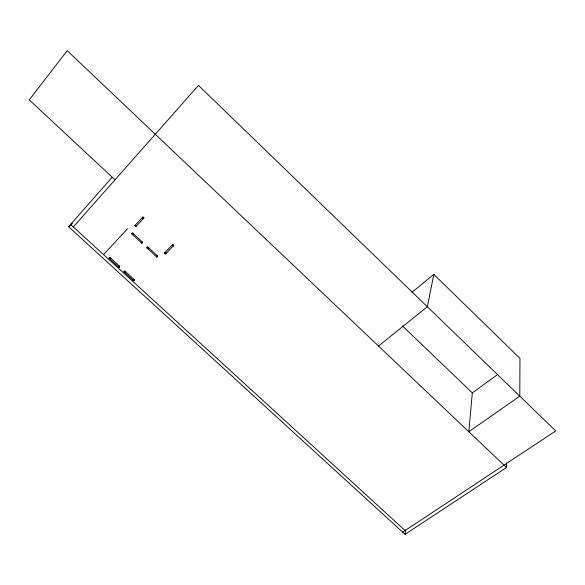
<?xml version="1.0" encoding="UTF-8"?>
<svg xmlns="http://www.w3.org/2000/svg" width="585" height="585" viewBox="0 0 585 585"><rect width="100%" height="100%" fill="white"/><g stroke="black" fill="none" stroke-linecap="round" stroke-linejoin="round"><path stroke-width="0.88" d="M118.462 266.168C119.486 268.23 118.075 264.676 119.223 266.636M125.219 272.076L124.546 272.303L124.371 271.623M125.161 272.076L124.985 271.484L124.451 271.557M124.4 271.608L124.634 272.2L125.161 271.966M132.364 233.444C134.301 233.51 131.398 235.155 132.349 233.393M132.59 234.329L132.173 233.649M133.044 234.029L132.568 233.342M133.226 280.105L133.409 279.71M133.402 279.754L134.199 280.171L133.395 280.42L133.49 279.652L133.256 280.222M135.442 225.576C135.969 224.603 134.864 226.57 136.254 226.044M136.232 226.044C136.005 224.252 136.495 226.87 135.384 225.898M141.256 242.424L142.118 242.57L141.321 242M141.599 241.802C140.378 242.234 142.93 241.408 142.038 242.665M143.544 218.139L142.915 217.554M143.449 218.315C141.797 218.9 144.846 217.43 142.813 217.576M147.215 247.989L147.705 247.477L148.21 247.938M156.297 256.384C157.65 254.987 156.67 258.139 156.422 256.069M156.802 256.852L157.204 256.113L156.4 256.084M112.203 177.189L68.606 226.731L405.061 534.332L506.508 467.503L506.625 462.962M165.182 252.742C167.039 252.822 164.18 254.365 165.153 252.683M173.262 245.737C170.374 245.693 174.111 244.647 173.218 245.729M497.967 374.298L472.307 392.849L468.834 431.759L519.787 396.147L519.963 358.393L433.821 274.372L411.957 292.346M405.061 534.332L405.8 529.908M134.938 225.474L135.194 226.278L136.02 226.475L143.866 218.066L143.61 217.254L142.784 217.057L134.938 225.474L136.02 226.475M433.821 274.372L427.35 306.752L378.48 346.035M164.531 252.903L164.78 253.693L165.606 253.89L173.599 245.715L173.357 244.918L172.524 244.713L164.531 252.903L165.606 253.89M110.177 258.453L109.541 258.446L109.49 257.824M109.395 257.919L110.075 257.7L110.163 258.482M134.023 280.456L133.702 279.608M148.21 248.055L147.72 248.457L147.244 248.106M164.89 253.151C165.145 251.93 164.875 253.693 165.511 253.612M132.115 233.642L132.459 233.349L132.086 233.744M118.404 266.168L118.989 266.043L119.165 266.723M172.48 245.159L172.794 245.042M165.884 253.1L165.782 253.407M172.297 245.561L172.685 246.014M173.299 245.517L173.131 245.195M165.496 252.654L165.796 253.203M156.568 256.778L157.292 256.449M156.305 256.274L156.67 255.879M133.833 280.551L134.199 280.061M73.337 226.958L198.469 85.41L555.75 430.926L402.677 532.153M147.72 248.457L147.939 248.406M125.248 271.981L124.89 272.361M148.122 248.033L147.822 247.492M147.486 248.384L147.925 248.347M124.276 271.915L124.642 271.418M141.614 242.753L142.038 242.636M141.731 242.775L142.184 242.483M118.872 266.833L119.347 266.329M103.538 254.592L127.545 228.735M118.375 266.263L118.733 265.882M109.124 258.292L109.936 257.429L119.647 266.321L119.589 267.074L118.828 267.177L109.124 258.292L109.176 257.539L109.936 257.429M131.881 233.978L132.722 233.079L142.579 242.19L142.513 242.972L141.731 243.082L131.881 233.978L131.939 233.196L132.722 233.079M118.828 267.177L119.647 266.321M141.731 243.082L142.579 242.19M124.013 271.879L124.832 271.023L134.484 279.864L134.426 280.61L133.665 280.712L124.013 271.879L124.071 271.133L124.832 271.023M146.996 247.908L147.844 247.016L157.643 256.076L157.57 256.844L156.787 256.954L146.996 247.908L147.062 247.133L147.844 247.016M109.541 258.446L110.075 258.49M109.636 257.736L110.17 257.773M110.082 258.548L110.258 257.868M109.98 258.585L110.346 258.197M109.366 258.022L109.731 257.634M133.665 280.712L134.484 279.864M156.787 256.954L157.643 256.076M143.259 218.446L143.632 218.051M135.976 226.241L136.349 225.847M143.003 217.466L142.718 218.212M70.602 224.457L71.955 223.273L70.602 224.457L405.112 530.544M68.606 226.731L71.999 223.77M147.705 247.477L147.223 247.872L147.851 247.638M115.018 179.814L29.25 99.874L67.195 50.668L506.508 467.503M142.784 217.057L143.866 218.066M172.524 244.713L173.599 245.715M402.465 325.955L472.307 392.849"/></g></svg>
